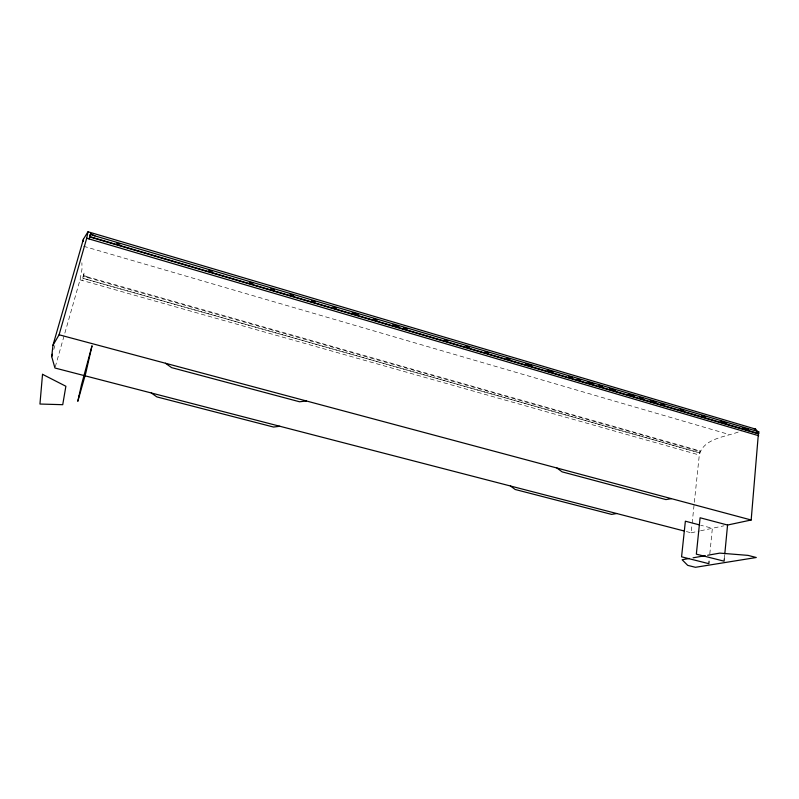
<?xml version="1.0" encoding="UTF-8"?>
<svg xmlns="http://www.w3.org/2000/svg" width="799" height="799" viewBox="0 0 799 799"><rect width="100%" height="100%" fill="white"/><g stroke="black" fill="none" stroke-linecap="round" stroke-linejoin="round"><path stroke-width="0.6" stroke-dasharray="4 3" d="M724.333 558.771L724.683 555.155M709.812 553.907L712.358 528.279L700.623 525.203M686.341 531.555L691.145 532.803L692.034 524.394M692.154 523.195L699.305 455.011C703.539 437.532 727.559 436.913 741.172 430.891M699.515 453.093L699.684 451.425L700.643 451.105L83.396 275.705L82.746 278.252L699.944 452.953L82.746 278.252M55.271 366.811L80.03 279.82L81.987 269.093L81.898 262.771M87.49 277.563L84.834 275.725L84.075 273.088L83.286 276.374L699.684 451.425M84.075 273.088L82.137 280.409M53.773 349.433L55.141 344.639M691.145 532.803L699.395 531.035M700.573 530.786L724.054 525.782M80.03 279.82L699.305 455.011M83.655 246.272L728.878 434.426"/><path stroke-width="1.2" d="M52.964 345.268L83.426 239.141L88 231.77L86.711 238.242L59.086 334.781L52.964 345.268L51.715 356.614L54.931 368.009L683.944 530.936M724.333 558.771L724.104 561.178L696.348 554.156L700.094 517.772L727.559 525.033L751.17 519.999L758.381 433.827L89.648 236.933L90.677 233.787L94.921 235.885M758.381 433.827L759.05 431.85L90.287 234.516L90.157 235.325M724.793 553.947L727.559 525.033M709.083 561.228L708.843 563.675L681.567 556.823L685.372 521.198L699.455 524.893M83.106 241.398L83.426 239.141M79.261 396.184L79.491 395.175M51.715 356.614L52.394 354.217M89.029 238.921L90.677 233.787M689.417 558.451L682.126 559.739L687.729 565.372L695.47 567.3L756.283 557.502L748.004 555.375L719.819 553.118L707.654 555.255M693.063 557.812L705.227 555.675M616.688 513.517L611.595 514.396L515.175 489.487L510.401 485.982M671.38 498.646L665.937 499.575L562.116 471.859L556.933 468.014M279.86 426.267L273.538 427.046L156.894 396.913L151.281 392.968M306.466 400.978L299.565 401.777L171.605 367.63L165.423 363.235M59.086 334.781L751.17 519.999M753.727 428.564L755.614 429.113L757.921 432.219M116.484 243.086L120.07 244.144M208.629 270.262L212.224 271.32M249.318 282.257L252.903 283.315M270.861 288.609L274.447 289.667M290.007 294.252L293.593 295.31M311.55 300.604L315.136 301.662M333.083 306.956L336.679 308.014M352.239 312.599L358.222 314.367M373.772 318.951L377.368 320.009M392.918 324.604L398.911 326.362M403.695 327.77L407.28 328.828M444.384 339.775L447.969 340.833M465.917 346.127L469.512 347.185M485.073 351.77L488.658 352.828M506.606 358.122L510.201 359.18M525.762 363.765L531.744 365.533M547.295 370.117L553.278 371.885M568.838 376.469L572.434 377.528M577.218 378.936L580.803 379.994M587.984 382.112L593.967 383.88M598.761 385.288L602.346 386.346M609.527 388.464L615.51 390.232M628.673 394.117L634.656 395.875M639.44 397.293L643.035 398.351M650.216 400.469L656.199 402.227M660.983 403.645L664.578 404.703M680.129 409.288L683.724 410.346M701.672 415.64L705.267 416.698M720.818 421.283L726.8 423.051M742.361 427.635L748.343 429.403M89.708 236.574L758.89 433.657M86.711 238.242L758.7 435.725M88 231.77L755.614 429.113M42.527 374.322L39.95 404.034L62.731 404.693L65.878 386.257L42.527 374.322M81.458 384.898L77.793 401.318L85.733 373.283L92.025 345.767L81.458 384.898"/></g></svg>
